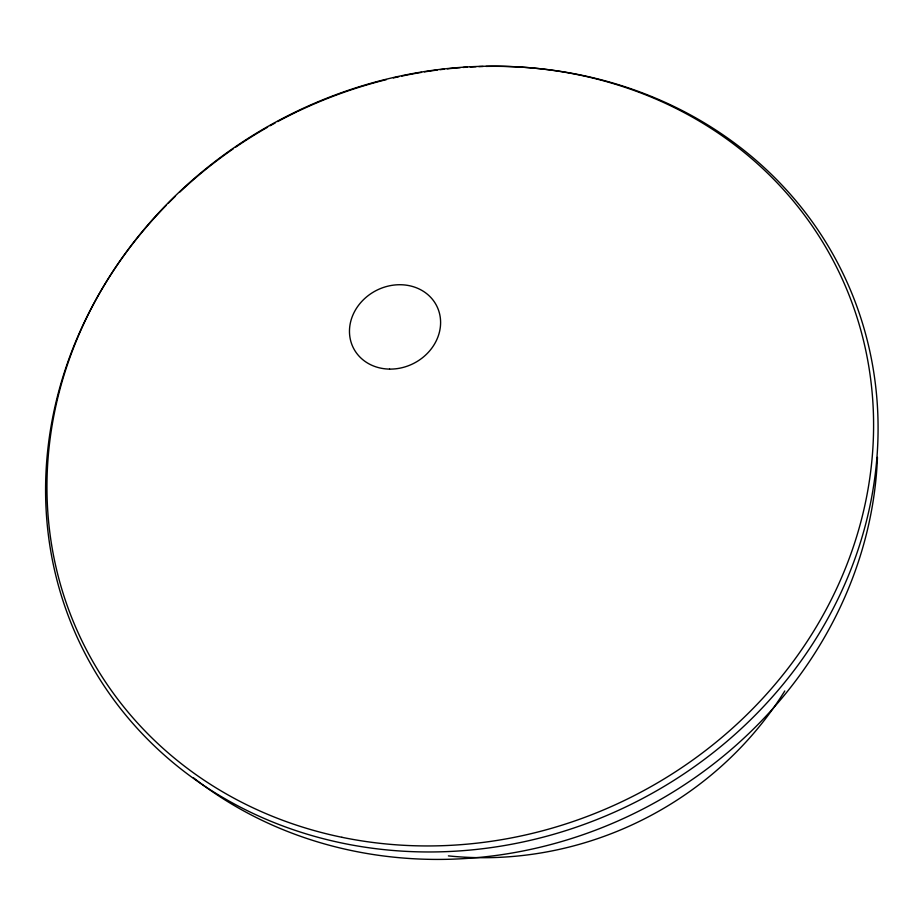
<?xml version="1.0" encoding="UTF-8"?>
<svg xmlns="http://www.w3.org/2000/svg" width="924" height="924" viewBox="0 0 924 924"><rect width="100%" height="100%" fill="white"/><g stroke="black" fill="none" stroke-linecap="round" stroke-linejoin="round"><path stroke-width="1.39" d="M784.788 690.956A335.424 311.457 -26.8 0 1 448.394 855.89M485.966 66.401A423.977 384.476 -26.8 0 1 859.609 545.01A423.977 384.476 -26.8 0 1 247.794 810.891A423.977 384.476 -26.8 0 1 166.228 205.359M168.26 203.292A423.977 384.476 -26.8 0 1 175.456 196.177M179.649 192.192A423.977 384.476 -26.8 0 1 233.252 148.81M235.643 147.17A423.977 384.476 -26.8 0 1 267.613 127.177M270.131 125.756A423.977 384.476 -26.8 0 1 275.19 122.95M277.731 121.575A423.977 384.476 -26.8 0 1 296.939 111.804M298.233 111.18A423.977 384.476 -26.8 0 1 386.451 79.603M393.381 77.939A423.977 384.476 -26.8 0 1 398.96 76.692M401.755 76.091A423.977 384.476 -26.8 0 1 421.54 72.361M424.393 71.899A423.977 384.476 -26.8 0 1 437.26 70.039M440.124 69.67A423.977 384.476 -26.8 0 1 444.432 69.161M447.308 68.85A423.977 384.476 -26.8 0 1 460.233 67.648M463.097 67.44A423.977 384.476 -26.8 0 1 467.405 67.152M470.27 66.99A423.977 384.476 -26.8 0 1 475.987 66.713M478.851 66.597A423.977 384.476 -26.8 0 1 483.125 66.47M877.454 457.357A416.539 379.14 -26.8 0 1 627.107 816.816A416.539 379.14 -26.8 0 1 193.197 777.581M389.57 369.103A46.662 40.968 -26.8 0 0 436.948 306.398A46.662 40.968 -26.8 0 0 358.593 305.255A46.662 40.968 -26.8 0 0 389.57 369.103M341.903 837.294A421.067 381.531 -26.8 0 0 862.415 336.209A421.067 381.531 -26.8 0 0 176.496 194.687A421.067 381.531 -26.8 0 0 341.903 837.294"/></g></svg>
